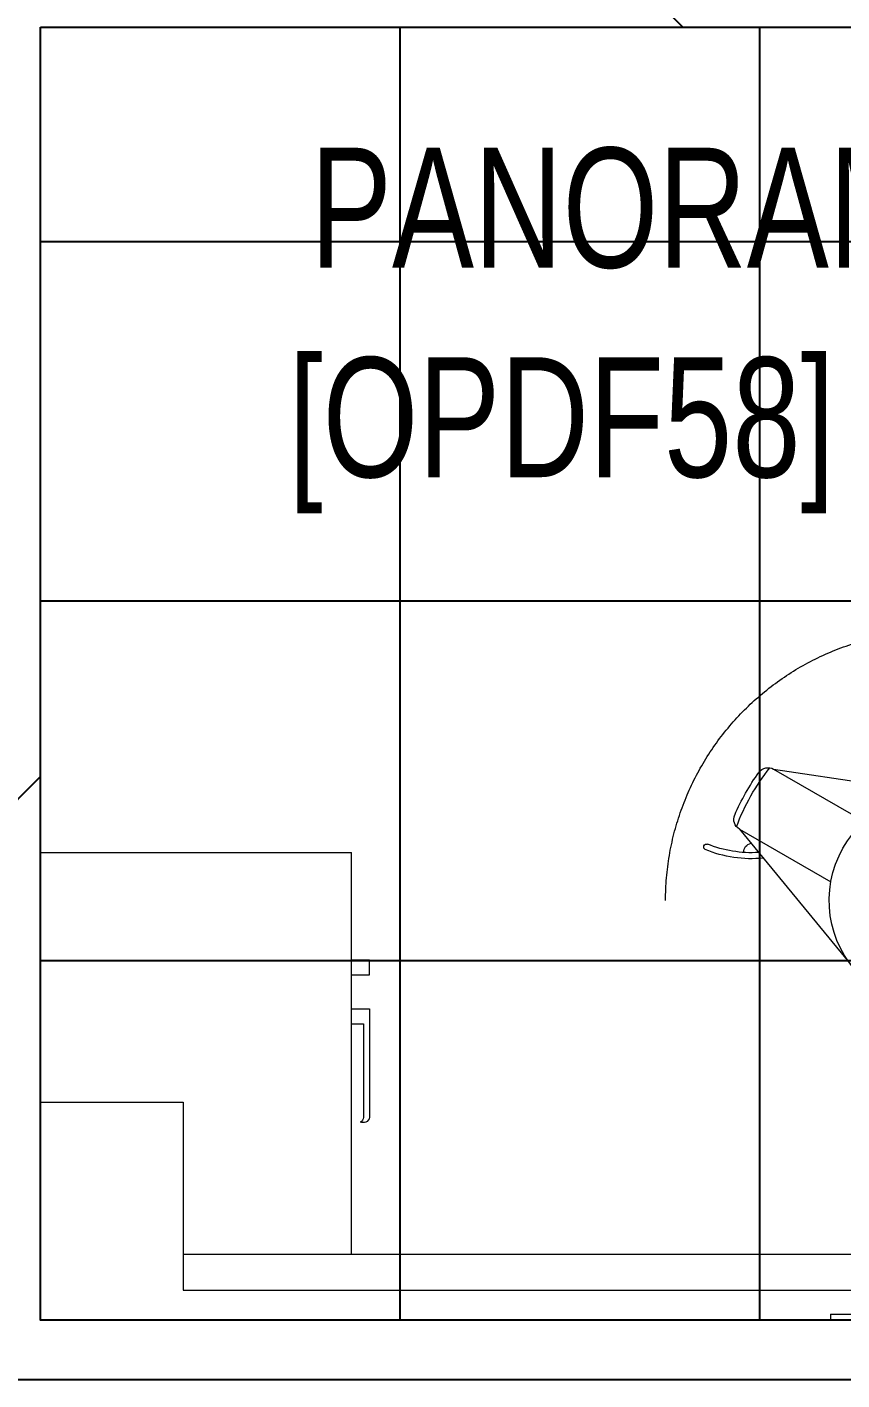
# Model space of a CAD drawing. Extents: x -560814 to 57327, y -29287 to 19916.
# Drawn here: x 19193 to 20553, y -910 to 1348 of the extents above; entities that cross this region are included whole.
import ezdxf

# ---------------------------------------------------------------- set-up
doc = ezdxf.new("R2010")
doc.units = 0
doc.header["$LTSCALE"] = 0.25
doc.linetypes.add('01-First Floor$0$HIDDEN', pattern=[9.525, 6.35, -3.175])
doc.linetypes.add('DASHDOT', pattern=[25.4, 12.7, -6.35, 0, -6.35])
for name, color, linetype, lineweight in [('01-First Floor$0$72_EGR_BASE_TEXT', 252, 'Continuous', 5), ('01-First Floor$0$LOADING', 253, 'Continuous', 5), ('01-First Floor$0$Walls', 251, 'Continuous', 5), ('E-LITE-CLNG-CNDT', 6, 'DASHDOT', 35), ('T-DATA-DIM', 251, 'DASHDOT', 25)]:
    doc.layers.add(name, color=color, linetype=linetype, lineweight=lineweight)
doc.layers.add('01-First Floor$0$FALSE CEILING', color=251, linetype='Continuous')
doc.styles.add('01-First Floor$0$X3G_ENTITY_9EC9', font='swisscl.ttf', dxfattribs={"height": 0.2})
doc.styles.add('01-First Floor$0$X3G_ENTITY_9F38', font='swisscl.ttf', dxfattribs={"height": 0.2})
doc.styles.add('DC_SIMPLEX', font='SIMPLEX.shx', dxfattribs={"width": 0.7})
doc.dimstyles.new('DevCad-MM', dxfattribs={"dimscale": 0.01, "dimtxt": 2, "dimasz": 2, "dimexe": 1, "dimexo": 1, "dimgap": 0.6, "dimtad": 1, "dimdec": 0, "dimrnd": 10, "dimzin": 1, "dimdsep": 46, "dimtxsty": 'DC_SIMPLEX', "dimblk1": 'OBLIQUE', "dimblk2": 'OBLIQUE', "dimsah": 1, "dimcen": 3, "dimclrd": 256, "dimclre": 256, "dimclrt": 45, "dimadec": 0, "dimazin": 0, "dimtfac": 1, "dimtdec": 0, "dimtix": 1, "dimtmove": 2, "dimatfit": 2, "dimldrblk": 'OBLIQUE', "dimfxl": 1, "dimtolj": 1, "dimtzin": 0, "dimarcsym": 0})

# ---------------------------------------------------------------- blocks, each defined once
blk = doc.blocks.new('01-First Floor$0$DE13269-P')
for p, q in [((0.5026, 0.05), (0.5743, 0.05)), ((0.5026, 0.04), (0.5026, 0.05)), ((0.5026, 0.04), (0.5743, 0.04)), ((-0.5776, -0.3135), (-0.5776, 0)), ((-0.5776, 0), (0.5776, 0)), ((-0.5776, -0.06), (0.5552, -0.06)), ((-0.2966, -0.06), (-0.2966, -0.73)), ((-0.2766, -0.4445), (-0.2766, -0.288)), ((-0.2666, -0.4695), (-0.2666, -0.288)), ((-0.8154, -0.3135), (-0.5776, -0.3135)), ((-0.8154, -0.3135), (-0.8154, -0.73)), ((-0.2966, -0.4445), (-0.2766, -0.4445)), ((-0.2966, -0.4695), (-0.2666, -0.4695)), ((-0.2966, -0.5258), (-0.2666, -0.5258)), ((-0.2666, -0.5258), (-0.2666, -0.5508)), ((0.3508, -0.7691), (0.546, -0.5317)), ((-0.2966, -0.5508), (-0.2666, -0.5508)), ((0.3508, -0.7691), (0.5034, -0.6811)), ((-0.8154, -0.73), (-0.2966, -0.73)), ((0.4079, -0.8691), (0.5594, -0.7817)), ((0.4079, -0.8691), (0.7115, -0.8237))]:
    blk.add_line(p, q)
for centre, radius, start, end in [((-0.2773, -0.2927), 0.0132, 69.2226, 110.7774), ((-0.2849, -0.2881), 0.00829, 0.351, 70.0784), ((-0.276, -0.2892), 0.00952, 7.0004, 69.2226), ((0.6776, -0.65), 0.177, 120.5623, 59.4377), ((0.371, -0.9245), 0.2047, 84.5, 112.1634), ((0.2963, -0.7393), 0.00504, 119.3976, 284.9292), ((0.371, -0.9245), 0.1947, 86.5024, 112.1634), ((0.3723, -0.7317), 0.014, 173.615, 261.1404), ((0.3602, -0.7854), 0.0188, 120, 203.0996), ((0.6776, -0.65), 0.3538, 200.3778, 218.7304), ((0.6776, -0.65), 0.3638, 203.0996, 216.0086), ((0.3985, -0.8529), 0.0188, 216.0086, 300)]:
    blk.add_arc(centre, radius, start, end)
at = {"color": 1, "linetype": '01-First Floor$0$HIDDEN'}
blk.add_arc((0.6776, -0.65), 0.45, 180, 44.8142, dxfattribs=at)
blk = doc.blocks.new('01-First Floor$0$D.131.54.60')
at = {"layer": '01-First Floor$0$LOADING', "xscale": -1000, "yscale": 1000, "zscale": 1000, "rotation": 270}
blk.add_blockref('01-First Floor$0$DE13269-P', (11800.9, 3000.6), dxfattribs=at)
blk = doc.blocks.new('01-First Floor')
at = {"layer": '01-First Floor$0$FALSE CEILING', "linetype": 'Continuous'}
for p, q in [((19815.6, -810), (19815.6, 1347.6)), ((20415.6, -810), (20415.6, 1347.6)), ((19215.6, 990), (23215.6, 990)), ((19215.6, 390), (23215.6, 390)), ((19215.6, -210), (23215.6, -210))]:
    blk.add_line(p, q, dxfattribs=at)
at = {"layer": '01-First Floor$0$FALSE CEILING'}
blk.add_lwpolyline([(19215.6, 1347.6), (23215.6, 1347.6), (23215.6, -810), (19215.6, -810)], close=True, dxfattribs=at)
blk.add_lwpolyline([(48976, -910), (8296.4, -910), (8296.4, -2710), (48976, -2710), (48976, -910)], dxfattribs=at)
at = {"layer": '01-First Floor$0$Walls'}
for p, q in [((19215.6, -810), (19215.6, 1347.6)), ((23215.6, 1347.6, 0), (19215.6, 1347.6, 0)), ((23215.6, -810), (19215.6, -810)), ((23315.6, -910), (16176, -910))]:
    blk.add_line(p, q, dxfattribs=at)
at = {"layer": '01-First Floor$0$LOADING', "rotation": 270}
blk.add_blockref('01-First Floor$0$D.131.54.60', (17030.3, 11040.9, -0.1), dxfattribs=at)
at = {"layer": '01-First Floor$0$72_EGR_BASE_TEXT', "char_height": 200, "attachment_point": 2}
for s, insert, style in [('PANORAMIC XRAY', (20593.5, 1146.2, 0), '01-First Floor$0$X3G_ENTITY_9EC9'), ('[OPDF58]', (20085, 796.5), '01-First Floor$0$X3G_ENTITY_9F38')]:
    blk.add_mtext(s, dxfattribs=dict(at, insert=insert, style=style))
blk = doc.blocks.new('_OBLIQUE')
at = {"color": 0, "linetype": 'ByBlock'}
blk.add_line((-0.5, -0.5), (0.5, 0.5), dxfattribs=at)
blk = doc.blocks.new('*D142')
at = {"layer": 'Defpoints', "color": 0, "linetype": 'Continuous', "transparency": 16777216}
for p in [(19115.6, -3.2), (16818.6, -506.9), (19115.6, -506.9)]:
    blk.add_point(p, dxfattribs=at)
at = {"layer": 'T-DATA-DIM', "linetype": 'Continuous', "lineweight": -2, "transparency": 16777216}
for p, q in [((16818.6, -406.9), (16818.6, 96.8)), ((19115.6, -406.9), (19115.6, 96.8)), ((16818.6, -3.2), (19115.6, -3.2))]:
    blk.add_line(p, q, dxfattribs=at)
at = {"layer": 'T-DATA-DIM', "linetype": 'Continuous', "lineweight": -2, "transparency": 16777216, "xscale": 200, "yscale": 200, "zscale": 200, "rotation": 180}
blk.add_blockref('_OBLIQUE', (16818.6, -3.2), dxfattribs=at)
at = {"layer": 'T-DATA-DIM', "linetype": 'Continuous', "lineweight": -2, "transparency": 16777216, "xscale": 200, "yscale": 200, "zscale": 200}
blk.add_blockref('_OBLIQUE', (19115.6, -3.2), dxfattribs=at)
at = {"layer": 'T-DATA-DIM', "color": 45, "linetype": 'Continuous', "transparency": 16777216, "insert": (17967.1, 156.8), "char_height": 200, "attachment_point": 5, "style": 'DC_SIMPLEX'}
blk.add_mtext('\\A1;2300', dxfattribs=at)
blk = doc.blocks.new('*D144')
at = {"layer": 'Defpoints', "color": 0, "linetype": 'Continuous', "transparency": 16777216}
for p in [(19255.1, 3106.5, -0.1), (19255.1, 1447.6, 0), (20187, 1447.6)]:
    blk.add_point(p, dxfattribs=at)
at = {"layer": 'T-DATA-DIM', "linetype": 'Continuous', "lineweight": -2, "transparency": 16777216}
for p, q in [((19355.1, 3106.5), (20287, 3106.5)), ((20187, 3106.5), (20187, 1447.6)), ((19355.1, 1447.6), (20287, 1447.6))]:
    blk.add_line(p, q, dxfattribs=at)
at = {"layer": 'T-DATA-DIM', "linetype": 'Continuous', "lineweight": -2, "transparency": 16777216, "xscale": 200, "yscale": 200, "zscale": 200}
for p, rotation in [((20187, 3106.5), 90), ((20187, 1447.6), 270)]:
    blk.add_blockref('_OBLIQUE', p, dxfattribs=dict(at, rotation=rotation))
at = {"layer": 'T-DATA-DIM', "color": 45, "linetype": 'Continuous', "transparency": 16777216, "insert": (20027, 2277), "char_height": 200, "attachment_point": 5, "rotation": 90, "style": 'DC_SIMPLEX'}
blk.add_mtext('\\A1;1660', dxfattribs=at)

msp = doc.modelspace()

# ---------------------------------------------------------------- block references
at = {"layer": 'E-LITE-CLNG-CNDT'}
msp.add_blockref('01-First Floor', (0, 0), dxfattribs=at)

# ---------------------------------------------------------------- dimensions: what is measured, and where the dimension line sits
at = {"layer": 'T-DATA-DIM', "linetype": 'Continuous'}
dim = msp.add_linear_dim(base=(20187, 1447.6), p1=(19255.1, 3106.5, -0.1), p2=(19255.1, 1447.6, 0), angle=90, dimstyle='DevCad-MM', dxfattribs=at)
dim.commit()
dim.dimension.update_dxf_attribs({"geometry": '*D144', "text_midpoint": (20027, 2277)})
dim = msp.add_linear_dim(base=(19115.6, -3.2), p1=(16818.6, -506.9), p2=(19115.6, -506.9), dimstyle='DevCad-MM', dxfattribs=at)
dim.commit()
dim.dimension.update_dxf_attribs({"geometry": '*D142', "text_midpoint": (17967.1, 156.8)})

doc.saveas('drawing.dxf')
